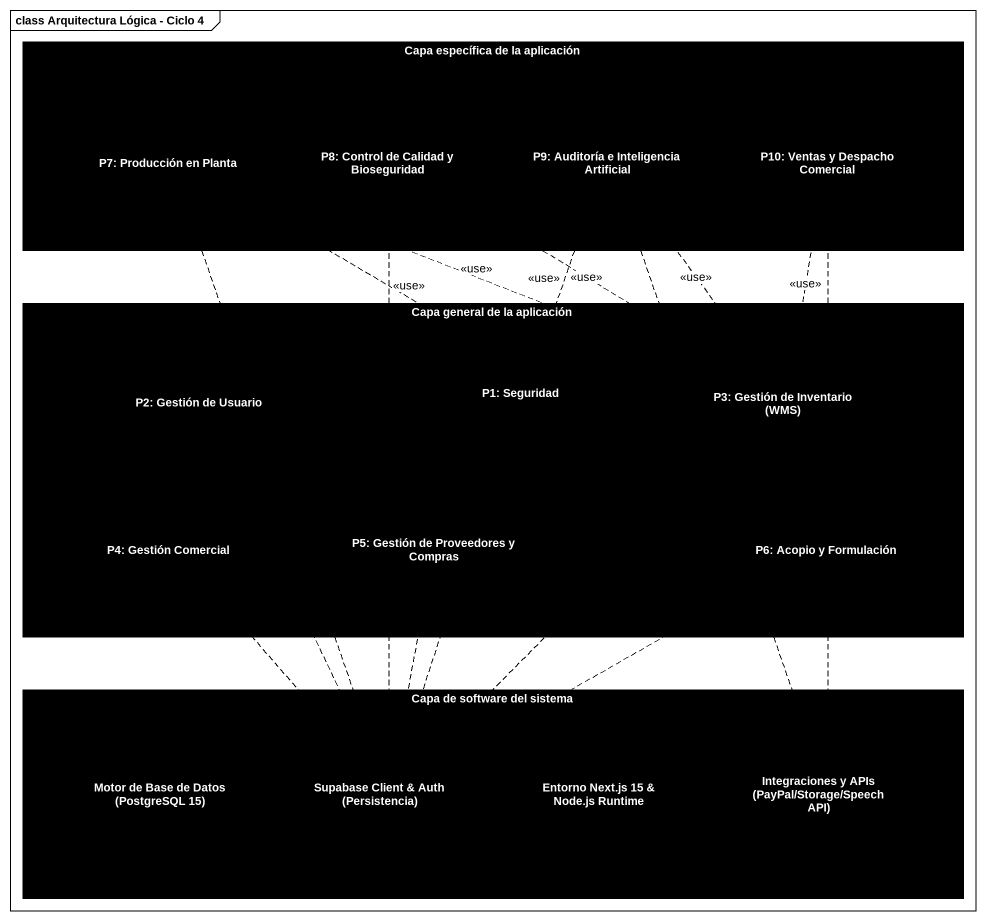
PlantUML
@startuml
mainframe class Arquitectura Lógica - Ciclo 4
rectangle "Capa específica de la aplicación" as Capa_específica_de_la #000000 {
  package "P7: Producción en Planta" as P7_Producción_en_Planta #000000 {
  }
  package "P8: Control de Calidad y Bioseguridad" as P8_Control_de_Calidad_y #000000 {
  }
  package "P9: Auditoría e Inteligencia Artificial" as P9_Auditoría_e_Inteligencia #000000 {
  }
  package "P10: Ventas y Despacho Comercial" as P10_Ventas_y_Despacho #000000 {
  }
}
rectangle "Capa general de la aplicación" as Capa_general_de_la #000000 {
  package "P1: Seguridad" as P1_Seguridad #000000 {
  }
  package "P2: Gestión de Usuario" as P2_Gestión_de_Usuario #000000 {
  }
  package "P3: Gestión de Inventario (WMS)" as P3_Gestión_de_Inventario_WMS #000000 {
  }
  package "P4: Gestión Comercial" as P4_Gestión_Comercial #000000 {
  }
  package "P5: Gestión de Proveedores y Compras" as P5_Gestión_de_Proveedores_y #000000 {
  }
  package "P6: Acopio y Formulación" as P6_Acopio_y_Formulación #000000 {
  }
}
rectangle "Capa de software del sistema" as Capa_de_software_del_sistema #000000 {
  component "Motor de Base de Datos (PostgreSQL 15)" as Motor_de_Base_de_Datos #000000
  component "Supabase Client & Auth (Persistencia)" as Supabase_Client_Auth #000000
  component "Entorno Next.js 15 & Node.js Runtime" as Entorno_Next_js_15_Node_js #000000
  component "Integraciones y APIs (PayPal/Storage/Speech API)" as Integraciones_y_APIs_PayPal #000000
}
P7_Producción_en_Planta .right.> P3_Gestión_de_Inventario_WMS : <<use>>
P7_Producción_en_Planta .right.> P6_Acopio_y_Formulación : <<use>>
P7_Producción_en_Planta ..> Supabase_Client_Auth
P8_Control_de_Calidad_y .left.> P7_Producción_en_Planta : <<use>>
P8_Control_de_Calidad_y ..> P3_Gestión_de_Inventario_WMS : <<use>>
P8_Control_de_Calidad_y ..> Supabase_Client_Auth
P9_Auditoría_e_Inteligencia .left.> P8_Control_de_Calidad_y : <<use>>
P9_Auditoría_e_Inteligencia ..> P1_Seguridad : <<use>>
P9_Auditoría_e_Inteligencia ..> P3_Gestión_de_Inventario_WMS : <<use>>
P9_Auditoría_e_Inteligencia ..> Integraciones_y_APIs_PayPal
P10_Ventas_y_Despacho .left.> P8_Control_de_Calidad_y : <<use>>
P10_Ventas_y_Despacho ..> P3_Gestión_de_Inventario_WMS : <<use>>
P10_Ventas_y_Despacho ..> Integraciones_y_APIs_PayPal
P1_Seguridad ..> Supabase_Client_Auth
P2_Gestión_de_Usuario .right.> P1_Seguridad : <<use>>
P2_Gestión_de_Usuario ..> Supabase_Client_Auth
P3_Gestión_de_Inventario_WMS .left.> P1_Seguridad : <<use>>
P3_Gestión_de_Inventario_WMS ..> Supabase_Client_Auth
P4_Gestión_Comercial .right.> P1_Seguridad : <<use>>
P4_Gestión_Comercial ..> Supabase_Client_Auth
P5_Gestión_de_Proveedores_y .up.> P1_Seguridad : <<use>>
P5_Gestión_de_Proveedores_y ..> Supabase_Client_Auth
P6_Acopio_y_Formulación .left.> P5_Gestión_de_Proveedores_y : <<use>>
P6_Acopio_y_Formulación .left.> Supabase_Client_Auth
Supabase_Client_Auth .left.> Motor_de_Base_de_Datos
Entorno_Next_js_15_Node_js .left.> Supabase_Client_Auth
@enduml
